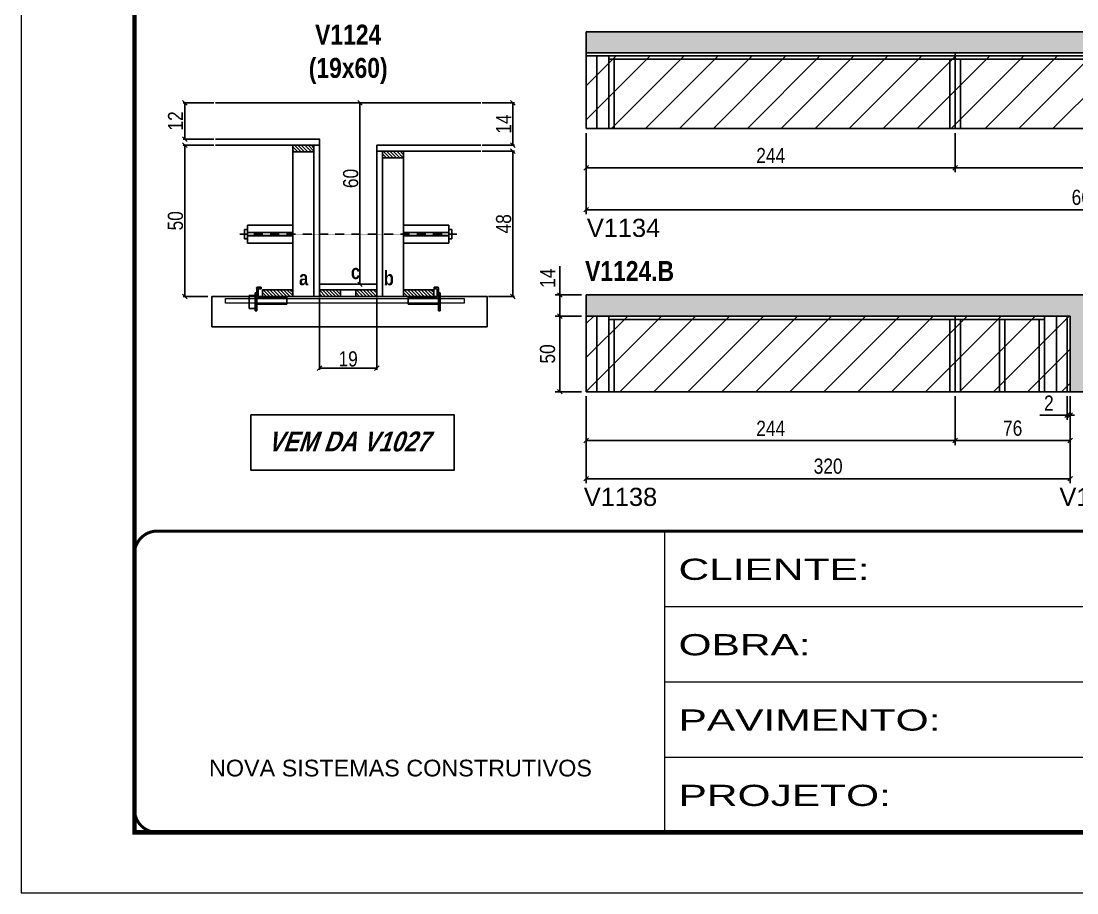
# Model space of a CAD drawing. Extents: x 3309 to 9563, y -2522 to 14608.
# Drawn here: x 8078 to 8776, y 8964 to 9540 of the extents above; entities that cross this region are included whole.
import ezdxf

# ---------------------------------------------------------------- set-up
doc = ezdxf.new("R2010")
doc.units = 0
for name, pattern in [('CONTINUO', [0]), ('DASHED', [0.75, 0.5, -0.25]), ('HIDDEN', [0.375, 0.25, -0.125])]:
    doc.linetypes.add(name, pattern=pattern)
for name, color, linetype in [('5', 5, 'Continuous'), ('barrote', 251, 'Continuous'), ('COTA', 241, 'Continuous'), ('detalhes', 4, 'Continuous'), ('NOMENCLATURA', 7, 'Continuous'), ('Painéis', 200, 'Continuous'), ('presilha', 1, 'Continuous'), ('SARR_2.2x10', 60, 'Continuous'), ('SARR_2.2x7', 40, 'Continuous'), ('SARR_3.5x7', 81, 'Continuous'), ('TENSOR', 3, 'Continuous')]:
    doc.layers.add(name, color=color, linetype=linetype)
for name, color, linetype, lineweight in [('CONCRETO', 251, 'Continuous', 25), ('Folhas', 255, 'Continuous', 9), ('Hachura', 251, 'Continuous', 9), ('SARRAFO DE PRESSAO', 251, 'DASHED', 9), ('SCO-___-LAJ', 2, 'Continuous', 0)]:
    doc.layers.add(name, color=color, linetype=linetype, lineweight=lineweight)
doc.styles.add('ARIAL', font='arial.ttf')
doc.styles.add('COTA TECNICA', font='techl___.ttf', dxfattribs={"height": 10})
doc.styles.add('COTA TECNICA 2X', font='techl___.ttf', dxfattribs={"height": 10})
doc.styles.get("Standard").update_dxf_attribs({"font": 'arial.ttf'})
doc.styles.add('TECNICA', font='techb___.ttf', dxfattribs={"height": 10})
doc.styles.add('Tecnologia', font='')
doc.styles.get('Tecnologia').set_extended_font_data('Forgotten Futurist')
doc.dimstyles.new('PAINEL', dxfattribs={"dimtxt": 10, "dimasz": 3, "dimexe": 3, "dimexo": 3, "dimgap": 3, "dimtad": 1, "dimdec": 1, "dimzin": 12, "dimdsep": 46, "dimtxsty": 'COTA TECNICA', "dimblk1": 'OBLIQUE', "dimblk2": 'OBLIQUE', "dimsah": 1, "dimcen": 0.9, "dimclrd": 4, "dimclre": 4, "dimclrt": 240, "dimadec": 1, "dimazin": 3, "dimtfac": 1, "dimtdec": 1, "dimtmove": 0, "dimatfit": 3, "dimfxl": 1, "dimtolj": 1, "dimtzin": 12, "dimarcsym": 0})
doc.dimstyles.new('SECAO', dxfattribs={"dimscale": 0.333333, "dimtxt": 5, "dimasz": 9, "dimexe": 3, "dimexo": 3, "dimgap": 3, "dimtad": 1, "dimdec": 1, "dimlfac": 0.5, "dimzin": 12, "dimdsep": 46, "dimtxsty": 'COTA TECNICA 2X', "dimblk1": 'OBLIQUE', "dimblk2": 'OBLIQUE', "dimsah": 1, "dimcen": 0.9, "dimclrd": 4, "dimclre": 4, "dimclrt": 240, "dimadec": 1, "dimazin": 3, "dimtfac": 1, "dimtdec": 1, "dimtmove": 0, "dimatfit": 3, "dimfxl": 1, "dimtolj": 1, "dimtzin": 12, "dimarcsym": 0})
pattern_1 = [(135, (41510.6346, -114154.2166), (-1.122532015, -1.122532015), [])]

# ---------------------------------------------------------------- blocks, each defined once
blk = doc.blocks.new('9999999999')
at = {"color": 30, "linetype": 'CONTINUO'}
for p, q in [((98564.56, 34230.21), (98564.56, 34429.45)), ((98564.56, 34379.64), (99583.98, 34379.64)), ((98564.56, 34329.83), (99487.98, 34329.83)), ((98564.56, 34280.02), (99487.98, 34280.02))]:
    blk.add_line(p, q, dxfattribs=at)
at = {"color": 30, "linetype": 'CONTINUO', "const_width": 2}
blk.add_lwpolyline([(99583.98, 34230.21), (99583.98, 34414.45, 0.414214), (99568.98, 34429.45), (98228.98, 34429.45, 0.414214), (98213.98, 34414.45), (98213.98, 34245.21, 0.414214), (98228.98, 34230.21), (99583.98, 34230.21)], format="xyb", dxfattribs=at)
at = {"layer": 'Folhas'}
blk.add_lwpolyline([(98138.98, 34190.21), (99623.98, 34190.21), (99623.98, 35240.21), (98138.98, 35240.21)], close=True, dxfattribs=at)
at = {"layer": 'Folhas', "color": 30, "const_width": 3}
blk.add_lwpolyline([(98213.98, 34230.21), (99583.98, 34230.21), (99583.98, 35200.21), (98213.98, 35200.21)], close=True, dxfattribs=at)
at = {"color": 7, "linetype": 'Continuous', "ltscale": 5, "style": 'ARIAL'}
blk.add_text('NOVA SISTEMAS CONSTRUTIVOS', height=11.0592, dxfattribs=at).set_placement((98263.19, 34267.21))
at = {"layer": 'Folhas', "color": 7, "style": 'Tecnologia', "width": 1.5}
for s, p in [('CLIENTE:', (98573.65, 34397.17)), ('OBRA:', (98573.65, 34347.31)), ('PAVIMENTO:', (98573.65, 34297.5)), ('PROJETO:', (98573.65, 34247.69))]:
    blk.add_text(s, height=14, dxfattribs=at).set_placement(p)
blk = doc.blocks.new('_Oblique')
at = {"color": 0, "linetype": 'ByBlock', "lineweight": -2}
blk.add_line((-0.5, -0.5), (0.5, 0.5), dxfattribs=at)
blk = doc.blocks.new('*D2967')
at = {"layer": 'COTA', "color": 4, "lineweight": -2, "transparency": 16777216}
for p, q in [((8275.1, 9356.95), (8275.1, 9309.48)), ((8313.1, 9356.95), (8313.1, 9309.48)), ((8313.1, 9310.48), (8275.1, 9310.48))]:
    blk.add_line(p, q, dxfattribs=at)
at = {"layer": 'Defpoints', "color": 0, "transparency": 16777216}
for p in [(8275.1, 9357.95), (8313.1, 9357.95), (8275.1, 9310.48)]:
    blk.add_point(p, dxfattribs=at)
at = {"layer": 'COTA', "color": 4, "lineweight": -2, "transparency": 16777216, "xscale": 3, "yscale": 3, "zscale": 3, "rotation": 180}
blk.add_blockref('_Oblique', (8275.1, 9310.48), dxfattribs=at)
at = {"layer": 'COTA', "color": 4, "lineweight": -2, "transparency": 16777216, "xscale": 3, "yscale": 3, "zscale": 3}
blk.add_blockref('_Oblique', (8313.1, 9310.48), dxfattribs=at)
at = {"layer": 'COTA', "color": 240, "transparency": 16777216, "insert": (8294.1, 9316.57), "char_height": 10, "attachment_point": 5, "style": 'COTA TECNICA 2X'}
blk.add_mtext('\\A1;19', dxfattribs=at)
blk = doc.blocks.new('PRESILHA METÁLICA 1')
at = {"layer": 'presilha'}
for p, q in [((12, 21), (8.6, 21)), ((12, 21), (12, 19.5)), ((0, 13), (6, 13)), ((0, 13), (0, 0)), ((6, 15.5), (7.5, 15.5)), ((6, -2.5), (6, 15.5)), ((6, 13), (6, 0)), ((7.5, 10.6), (7.5, 19.9)), ((7.5, 15.5), (7.5, -2.5)), ((9, 11.6), (9, 18.9)), ((12, 19.5), (9.6, 19.5)), ((37.5, 11), (9.6, 11)), ((37.5, 11), (37.5, 4.1)), ((6, 0), (0, 0)), ((37.5, 4.1), (7.5, 4.1)), ((7.5, -2.5), (6, -2.5))]:
    blk.add_line(p, q, dxfattribs=at)
for centre, radius, start, end in [((8.6, 19.9), 1.14, 90, 180), ((9.6, 18.9), 0.57, 90, 180), ((9.6, 11.6), 0.57, 180, 270)]:
    blk.add_arc(centre, radius, start, end, dxfattribs=at)
blk = doc.blocks.new('PRESILHA METÁLICA 2')
at = {"layer": 'presilha'}
for p, q in [((-5.2, 23.5), (-5.2, 22)), ((-5.2, 23.5), (-1.9, 23.5)), ((-5.2, 22), (-2.8, 22)), ((-2.2, 14.1), (-2.2, 21.4)), ((-0.8, 14.6), (-0.8, 22.4)), ((-30.8, 13.5), (-30.8, 6.6)), ((-30.8, 13.5), (-2.8, 13.5)), ((0.8, 18), (-0.8, 18)), ((-0.8, 18), (-0.8, 0)), ((0.8, 0), (0.8, 18)), ((-30.8, 6.6), (-0.8, 6.6)), ((-0.8, 0), (0.8, 0))]:
    blk.add_line(p, q, dxfattribs=at)
for centre, radius, start, end in [((-2.8, 21.4), 0.57, 0, 90), ((-1.9, 22.4), 1.14, 0, 90), ((-2.8, 14.1), 0.57, 270, 0)]:
    blk.add_arc(centre, radius, start, end, dxfattribs=at)
blk = doc.blocks.new('*D2968')
at = {"layer": 'COTA', "color": 4, "lineweight": -2, "transparency": 16777216}
for p, q in [((8205.4, 9457.95), (8185.05, 9457.95)), ((8186.05, 9457.95), (8186.05, 9357.95)), ((8201.28, 9357.95), (8185.05, 9357.95))]:
    blk.add_line(p, q, dxfattribs=at)
at = {"layer": 'Defpoints', "color": 0, "transparency": 16777216}
for p in [(8206.4, 9457.95), (8186.05, 9357.95), (8202.28, 9357.95)]:
    blk.add_point(p, dxfattribs=at)
at = {"layer": 'COTA', "color": 4, "lineweight": -2, "transparency": 16777216, "xscale": 3, "yscale": 3, "zscale": 3}
for p, rotation in [((8186.05, 9457.95), 90), ((8186.05, 9357.95), 270)]:
    blk.add_blockref('_Oblique', p, dxfattribs=dict(at, rotation=rotation))
at = {"layer": 'COTA', "color": 240, "transparency": 16777216, "insert": (8179.94, 9407.95), "char_height": 10, "attachment_point": 5, "rotation": 90, "style": 'COTA TECNICA 2X'}
blk.add_mtext('\\A1;50', dxfattribs=at)
blk = doc.blocks.new('*D2969')
at = {"layer": 'COTA', "color": 4, "lineweight": -2, "transparency": 16777216}
for p, q in [((8382.79, 9453.95), (8404.01, 9453.95)), ((8403.01, 9453.95), (8403.01, 9357.95)), ((8386.91, 9357.95), (8404.01, 9357.95))]:
    blk.add_line(p, q, dxfattribs=at)
at = {"layer": 'Defpoints', "color": 0, "transparency": 16777216}
for p in [(8381.79, 9453.95), (8385.91, 9357.95), (8403.01, 9357.95)]:
    blk.add_point(p, dxfattribs=at)
at = {"layer": 'COTA', "color": 4, "lineweight": -2, "transparency": 16777216, "xscale": 3, "yscale": 3, "zscale": 3}
for p, rotation in [((8403.01, 9453.95), 90), ((8403.01, 9357.95), 270)]:
    blk.add_blockref('_Oblique', p, dxfattribs=dict(at, rotation=rotation))
at = {"layer": 'COTA', "color": 240, "transparency": 16777216, "insert": (8396.92, 9405.95), "char_height": 10, "attachment_point": 5, "rotation": 90, "style": 'COTA TECNICA 2X'}
blk.add_mtext('\\A1;48', dxfattribs=at)
blk = doc.blocks.new('*D2970')
at = {"layer": 'COTA', "color": 4, "lineweight": -2, "transparency": 16777216}
for p, q in [((8312.1, 9485.95), (8300.92, 9485.95)), ((8301.92, 9365.95), (8301.92, 9485.95)), ((8312.1, 9365.95), (8300.92, 9365.95))]:
    blk.add_line(p, q, dxfattribs=at)
at = {"layer": 'Defpoints', "color": 0, "transparency": 16777216}
for p in [(8301.92, 9485.95), (8313.1, 9485.95), (8313.1, 9365.95)]:
    blk.add_point(p, dxfattribs=at)
at = {"layer": 'COTA', "color": 4, "lineweight": -2, "transparency": 16777216, "xscale": 3, "yscale": 3, "zscale": 3}
for p, rotation in [((8301.92, 9485.95), 90), ((8301.92, 9365.95), 270)]:
    blk.add_blockref('_Oblique', p, dxfattribs=dict(at, rotation=rotation))
at = {"layer": 'COTA', "color": 240, "transparency": 16777216, "insert": (8295.82, 9435.95), "char_height": 10, "attachment_point": 5, "rotation": 90, "style": 'COTA TECNICA 2X'}
blk.add_mtext('\\A1;60', dxfattribs=at)
blk = doc.blocks.new('*D2971')
at = {"layer": 'COTA', "color": 4, "lineweight": -2, "transparency": 16777216}
for p, q in [((8382.79, 9485.95), (8404.01, 9485.95)), ((8403.01, 9457.95), (8403.01, 9485.95)), ((8382.79, 9457.95), (8404.01, 9457.95))]:
    blk.add_line(p, q, dxfattribs=at)
at = {"layer": 'Defpoints', "color": 0, "transparency": 16777216}
for p in [(8381.79, 9485.95), (8403.01, 9485.95), (8381.79, 9457.95)]:
    blk.add_point(p, dxfattribs=at)
at = {"layer": 'COTA', "color": 4, "lineweight": -2, "transparency": 16777216, "xscale": 3, "yscale": 3, "zscale": 3}
for p, rotation in [((8403.01, 9485.95), 90), ((8403.01, 9457.95), 270)]:
    blk.add_blockref('_Oblique', p, dxfattribs=dict(at, rotation=rotation))
at = {"layer": 'COTA', "color": 240, "transparency": 16777216, "insert": (8396.94, 9471.95), "char_height": 10, "attachment_point": 5, "rotation": 90, "style": 'COTA TECNICA 2X'}
blk.add_mtext('\\A1;14', dxfattribs=at)
blk = doc.blocks.new('*D2987')
at = {"layer": 'COTA', "color": 4, "lineweight": -2, "transparency": 16777216}
for p, q in [((8205.4, 9485.95), (8185.05, 9485.95)), ((8186.05, 9461.95), (8186.05, 9485.95)), ((8205.4, 9461.95), (8185.05, 9461.95))]:
    blk.add_line(p, q, dxfattribs=at)
at = {"layer": 'Defpoints', "color": 0, "transparency": 16777216}
for p in [(8186.05, 9485.95), (8206.4, 9485.95), (8206.4, 9461.95)]:
    blk.add_point(p, dxfattribs=at)
at = {"layer": 'COTA', "color": 4, "lineweight": -2, "transparency": 16777216, "xscale": 3, "yscale": 3, "zscale": 3}
for p, rotation in [((8186.05, 9485.95), 90), ((8186.05, 9461.95), 270)]:
    blk.add_blockref('_Oblique', p, dxfattribs=dict(at, rotation=rotation))
at = {"layer": 'COTA', "color": 240, "transparency": 16777216, "insert": (8179.99, 9473.95), "char_height": 10, "attachment_point": 5, "rotation": 90, "style": 'COTA TECNICA 2X'}
blk.add_mtext('\\A1;12', dxfattribs=at)
blk = doc.blocks.new('*D2972')
at = {"layer": 'COTA', "color": 4, "linetype": 'ByBlock', "lineweight": -2, "transparency": 16777216}
for p, q in [((8451.49, 9465.94), (8451.49, 9440.02)), ((8695.49, 9465.94), (8695.49, 9440.02)), ((8695.49, 9443.02), (8451.49, 9443.02))]:
    blk.add_line(p, q, dxfattribs=at)
at = {"layer": 'Defpoints', "color": 0, "linetype": 'ByBlock', "transparency": 16777216}
for p in [(8451.49, 9468.94), (8695.49, 9468.94), (8451.49, 9443.02)]:
    blk.add_point(p, dxfattribs=at)
at = {"layer": 'COTA', "color": 4, "linetype": 'ByBlock', "lineweight": -2, "transparency": 16777216, "xscale": 3, "yscale": 3, "zscale": 3, "rotation": 180}
blk.add_blockref('_Oblique', (8451.49, 9443.02), dxfattribs=at)
at = {"layer": 'COTA', "color": 4, "linetype": 'ByBlock', "lineweight": -2, "transparency": 16777216, "xscale": 3, "yscale": 3, "zscale": 3}
blk.add_blockref('_Oblique', (8695.49, 9443.02), dxfattribs=at)
at = {"layer": 'COTA', "color": 240, "linetype": 'ByBlock', "transparency": 16777216, "insert": (8573.49, 9451.1), "char_height": 10, "attachment_point": 5, "style": 'COTA TECNICA'}
blk.add_mtext('\\A1;244', dxfattribs=at)
blk = doc.blocks.new('*D2976')
at = {"layer": 'COTA', "color": 4, "linetype": 'ByBlock', "lineweight": -2, "transparency": 16777216}
for p, q in [((8451.49, 9465.94), (8451.49, 9412.31)), ((9112.49, 9465.94), (9112.49, 9412.31)), ((9112.49, 9415.31), (8451.49, 9415.31))]:
    blk.add_line(p, q, dxfattribs=at)
at = {"layer": 'Defpoints', "color": 0, "linetype": 'ByBlock', "transparency": 16777216}
for p in [(8451.49, 9468.94), (9112.49, 9468.94), (8451.49, 9415.31)]:
    blk.add_point(p, dxfattribs=at)
at = {"layer": 'COTA', "color": 4, "linetype": 'ByBlock', "lineweight": -2, "transparency": 16777216, "xscale": 3, "yscale": 3, "zscale": 3, "rotation": 180}
blk.add_blockref('_Oblique', (8451.49, 9415.31), dxfattribs=at)
at = {"layer": 'COTA', "color": 4, "linetype": 'ByBlock', "lineweight": -2, "transparency": 16777216, "xscale": 3, "yscale": 3, "zscale": 3}
blk.add_blockref('_Oblique', (9112.49, 9415.31), dxfattribs=at)
at = {"layer": 'COTA', "color": 240, "linetype": 'ByBlock', "transparency": 16777216, "insert": (8781.99, 9423.42), "char_height": 10, "attachment_point": 5, "style": 'COTA TECNICA'}
blk.add_mtext('\\A1;661', dxfattribs=at)
blk = doc.blocks.new('*D2960')
at = {"layer": 'COTA', "color": 4, "lineweight": -2, "transparency": 16777216}
for p, q in [((8695.49, 9465.94), (8695.49, 9440.02)), ((8939.49, 9465.94), (8939.49, 9440.02)), ((8695.49, 9443.02), (8939.49, 9443.02))]:
    blk.add_line(p, q, dxfattribs=at)
at = {"layer": 'Defpoints', "color": 0, "transparency": 16777216}
for p in [(8695.49, 9468.94, 0), (8939.49, 9468.94, 0), (8939.49, 9443.02)]:
    blk.add_point(p, dxfattribs=at)
at = {"layer": 'COTA', "color": 4, "lineweight": -2, "transparency": 16777216, "xscale": 3, "yscale": 3, "zscale": 3, "rotation": 180}
blk.add_blockref('_Oblique', (8695.49, 9443.02), dxfattribs=at)
at = {"layer": 'COTA', "color": 4, "lineweight": -2, "transparency": 16777216, "xscale": 3, "yscale": 3, "zscale": 3}
blk.add_blockref('_Oblique', (8939.49, 9443.02), dxfattribs=at)
at = {"layer": 'COTA', "color": 240, "transparency": 16777216, "insert": (8817.49, 9451.1), "char_height": 10, "attachment_point": 5, "style": 'COTA TECNICA'}
blk.add_mtext('\\A1;244', dxfattribs=at)
blk = doc.blocks.new('*D2981')
at = {"layer": 'COTA', "color": 4, "linetype": 'ByBlock', "lineweight": -2, "transparency": 16777216}
for p, q in [((8451.49, 9291.93), (8451.49, 9234.43)), ((8771.45, 9291.93), (8771.45, 9234.43)), ((8771.45, 9237.43), (8451.49, 9237.43))]:
    blk.add_line(p, q, dxfattribs=at)
at = {"layer": 'Defpoints', "color": 0, "linetype": 'ByBlock', "transparency": 16777216}
for p in [(8451.49, 9294.93), (8771.45, 9294.93), (8451.49, 9237.43)]:
    blk.add_point(p, dxfattribs=at)
at = {"layer": 'COTA', "color": 4, "linetype": 'ByBlock', "lineweight": -2, "transparency": 16777216, "xscale": 3, "yscale": 3, "zscale": 3, "rotation": 180}
blk.add_blockref('_Oblique', (8451.49, 9237.43), dxfattribs=at)
at = {"layer": 'COTA', "color": 4, "linetype": 'ByBlock', "lineweight": -2, "transparency": 16777216, "xscale": 3, "yscale": 3, "zscale": 3}
blk.add_blockref('_Oblique', (8771.45, 9237.43), dxfattribs=at)
at = {"layer": 'COTA', "color": 240, "linetype": 'ByBlock', "transparency": 16777216, "insert": (8611.47, 9245.65), "char_height": 10, "attachment_point": 5, "style": 'COTA TECNICA'}
blk.add_mtext('\\A1;320', dxfattribs=at)
blk = doc.blocks.new('*D2982')
at = {"layer": 'COTA', "color": 4, "lineweight": -2, "transparency": 16777216}
for p, q in [((8451.49, 9291.93), (8451.49, 9259.68)), ((8695.49, 9291.93), (8695.49, 9259.68)), ((8451.49, 9262.68), (8695.49, 9262.68))]:
    blk.add_line(p, q, dxfattribs=at)
at = {"layer": 'Defpoints', "color": 0, "transparency": 16777216}
for p in [(8451.49, 9294.93), (8695.49, 9294.93), (8695.49, 9262.68)]:
    blk.add_point(p, dxfattribs=at)
at = {"layer": 'COTA', "color": 4, "lineweight": -2, "transparency": 16777216, "xscale": 3, "yscale": 3, "zscale": 3, "rotation": 180}
blk.add_blockref('_Oblique', (8451.49, 9262.68), dxfattribs=at)
at = {"layer": 'COTA', "color": 4, "lineweight": -2, "transparency": 16777216, "xscale": 3, "yscale": 3, "zscale": 3}
blk.add_blockref('_Oblique', (8695.49, 9262.68), dxfattribs=at)
at = {"layer": 'COTA', "color": 240, "transparency": 16777216, "insert": (8573.49, 9270.75), "char_height": 10, "attachment_point": 5, "style": 'COTA TECNICA'}
blk.add_mtext('\\A1;244', dxfattribs=at)
blk = doc.blocks.new('*D2983')
at = {"layer": 'COTA', "color": 4, "lineweight": -2, "transparency": 16777216}
for p, q in [((8695.49, 9291.93), (8695.49, 9259.68)), ((8771.45, 9291.93), (8771.45, 9259.68)), ((8695.49, 9262.68), (8771.45, 9262.68))]:
    blk.add_line(p, q, dxfattribs=at)
at = {"layer": 'Defpoints', "color": 0, "transparency": 16777216}
for p in [(8695.49, 9294.93), (8771.45, 9294.93), (8771.45, 9262.68)]:
    blk.add_point(p, dxfattribs=at)
at = {"layer": 'COTA', "color": 4, "lineweight": -2, "transparency": 16777216, "xscale": 3, "yscale": 3, "zscale": 3, "rotation": 180}
blk.add_blockref('_Oblique', (8695.49, 9262.68), dxfattribs=at)
at = {"layer": 'COTA', "color": 4, "lineweight": -2, "transparency": 16777216, "xscale": 3, "yscale": 3, "zscale": 3}
blk.add_blockref('_Oblique', (8771.45, 9262.68), dxfattribs=at)
at = {"layer": 'COTA', "color": 240, "transparency": 16777216, "insert": (8733.47, 9270.78), "char_height": 10, "attachment_point": 5, "style": 'COTA TECNICA'}
blk.add_mtext('\\A1;76', dxfattribs=at)
blk = doc.blocks.new('*D2974')
at = {"layer": 'COTA', "color": 4, "lineweight": -2, "transparency": 16777216}
for p, q in [((8448.49, 9344.93), (8431.06, 9344.93)), ((8434.06, 9294.93), (8434.06, 9344.93)), ((8448.49, 9294.93), (8431.06, 9294.93))]:
    blk.add_line(p, q, dxfattribs=at)
at = {"layer": 'Defpoints', "color": 0, "transparency": 16777216}
for p in [(8434.06, 9344.93), (8451.49, 9344.93, 0), (8451.49, 9294.93, 0)]:
    blk.add_point(p, dxfattribs=at)
at = {"layer": 'COTA', "color": 4, "lineweight": -2, "transparency": 16777216, "xscale": 3, "yscale": 3, "zscale": 3}
for p, rotation in [((8434.06, 9344.93), 90), ((8434.06, 9294.93), 270)]:
    blk.add_blockref('_Oblique', p, dxfattribs=dict(at, rotation=rotation))
at = {"layer": 'COTA', "color": 240, "transparency": 16777216, "insert": (8425.95, 9319.93), "char_height": 10, "attachment_point": 5, "rotation": 90, "style": 'COTA TECNICA'}
blk.add_mtext('\\A1;50', dxfattribs=at)
blk = doc.blocks.new('*D2975')
at = {"layer": 'COTA', "color": 4, "lineweight": -2, "transparency": 16777216}
for p, q in [((8434.06, 9358.93), (8434.06, 9378.05)), ((8448.49, 9358.93), (8431.06, 9358.93)), ((8434.06, 9344.93), (8434.06, 9358.93)), ((8448.49, 9344.93), (8431.06, 9344.93))]:
    blk.add_line(p, q, dxfattribs=at)
at = {"layer": 'Defpoints', "color": 0, "transparency": 16777216}
for p in [(8434.06, 9358.93), (8451.49, 9358.93, 0), (8451.49, 9344.93, 0)]:
    blk.add_point(p, dxfattribs=at)
at = {"layer": 'COTA', "color": 4, "lineweight": -2, "transparency": 16777216, "xscale": 3, "yscale": 3, "zscale": 3}
for p, rotation in [((8434.06, 9358.93), 90), ((8434.06, 9344.93), 270)]:
    blk.add_blockref('_Oblique', p, dxfattribs=dict(at, rotation=rotation))
at = {"layer": 'COTA', "color": 240, "transparency": 16777216, "insert": (8425.99, 9369.99), "char_height": 10, "attachment_point": 5, "rotation": 90, "style": 'COTA TECNICA'}
blk.add_mtext('\\A1;14', dxfattribs=at)
blk = doc.blocks.new('*D2988')
at = {"layer": 'COTA', "color": 4, "lineweight": -2, "transparency": 16777216}
for p, q in [((8769.45, 9291.93), (8769.45, 9276.44)), ((8771.45, 9291.93), (8771.45, 9276.44)), ((8769.45, 9279.44), (8751.34, 9279.44)), ((8771.45, 9279.44), (8769.45, 9279.44)), ((8771.45, 9279.44), (8774.45, 9279.44))]:
    blk.add_line(p, q, dxfattribs=at)
at = {"layer": 'Defpoints', "color": 0, "transparency": 16777216}
for p in [(8769.45, 9294.93, 0), (8771.45, 9294.93, 0), (8769.45, 9279.44)]:
    blk.add_point(p, dxfattribs=at)
at = {"layer": 'COTA', "color": 4, "lineweight": -2, "transparency": 16777216, "xscale": 3, "yscale": 3, "zscale": 3}
blk.add_blockref('_Oblique', (8769.45, 9279.44), dxfattribs=at)
at = {"layer": 'COTA', "color": 4, "lineweight": -2, "transparency": 16777216, "xscale": 3, "yscale": 3, "zscale": 3, "rotation": 180}
blk.add_blockref('_Oblique', (8771.45, 9279.44), dxfattribs=at)
at = {"layer": 'COTA', "color": 240, "transparency": 16777216, "insert": (8757.4, 9287.44), "char_height": 10, "attachment_point": 5, "style": 'COTA TECNICA'}
blk.add_mtext('\\A1;2', dxfattribs=at)

msp = doc.modelspace()

# ---------------------------------------------------------------- hatches: boundary and pattern name
at = {"layer": 'COTA'}
h = msp.add_hatch(dxfattribs=at)
h.set_pattern_fill('AR-CONC', color=256, scale=0.03)
h.set_pattern_definition([(50, (0, -391.234), (5.46554, -0.4781726), [0.5715, -6.2865]), (355, (0, -391.234), (-1.0573026, 5.7317054), [0.4572, -5.0292175]), (100.451445, (0.4555, -391.274), (4.4082374, 5.2535326), [0.4857003, -5.3427073]), (46.1842, (0, -389.71), (8.1323712, -1.26127), [0.85725, -9.42975]), (96.63556, (0.678, -389.815), (7.122124, 7.4227837), [0.7285507, -8.014068]), (351.18415, (0, -389.71), (7.122124, 7.4227837), [0.685799, -7.543792]), (21, (0.762, -390.091), (4.5484317, -3.067956), [0.5715, -6.2865]), (326, (0.762, -390.091), (1.8540609, 5.525639), [0.4572, -5.0292]), (71.451445, (1.141, -390.347), (6.4024926, 2.457683), [0.4857003, -5.3426981]), (37.5, (0, -391.2342), (0.0926581, 2.53665117), [0, -4.96824, 0, -5.1054, 0, -5.04825]), (7.5, (0, -391.2342), (2.0045899, 3.00541724), [0, -2.91084, 0, -4.85394, 0, -1.92405]), (327.5, (-1.6993, -391.2342), (4.06771786, -0.17186232), [0, -1.905, 0, -5.9436, 0, -7.8867]), (317.5, (-2.4613, -391.234), (4.4438754, 0.7627947), [0, -2.4765, 0, -3.94716, 0, -5.6007])])
h.paths.add_polyline_path([(9142.49, 9518.94), (9432.99, 9518.94), (9432.99, 9532.94), (8451.49, 9532.94), (8451.49, 9518.94), (9112.49, 9518.94), (9112.49, 9468.94), (9142.49, 9468.94)])
h = msp.add_hatch(dxfattribs=at)
h.set_pattern_fill('AR-CONC', color=256, scale=0.03)
h.set_pattern_definition([(50, (4, -378.5546), (5.46554, -0.4781726), [0.5715, -6.2865]), (355, (4, -378.5546), (-1.0573026, 5.7317054), [0.4572, -5.0292175]), (100.451445, (4.4555, -378.5945), (4.4082374, 5.2535326), [0.4857003, -5.3427073]), (46.1842, (4, -377.0306), (8.1323712, -1.26127), [0.85725, -9.42975]), (96.63556, (4.678, -377.136), (7.122124, 7.4227837), [0.7285507, -8.014068]), (351.18415, (4, -377.031), (7.122124, 7.4227837), [0.685799, -7.543792]), (21, (4.762, -377.4116), (4.5484317, -3.067956), [0.5715, -6.2865]), (326, (4.762, -377.4116), (1.8540609, 5.525639), [0.4572, -5.0292]), (71.451445, (5.141, -377.6673), (6.4024926, 2.457683), [0.4857003, -5.3426981]), (37.5, (4, -378.5546), (0.0926581, 2.53665117), [0, -4.96824, 0, -5.1054, 0, -5.04825]), (7.5, (4, -378.5546), (2.0045899, 3.00541724), [0, -2.91084, 0, -4.85394, 0, -1.92405]), (327.5, (2.3007, -378.5546), (4.06771786, -0.17186232), [0, -1.905, 0, -5.9436, 0, -7.8867]), (317.5, (1.5387, -378.5546), (4.4438754, 0.7627947), [0, -2.4765, 0, -3.94716, 0, -5.6007])])
h.paths.add_polyline_path([(8801.45, 9342.93), (9461.45, 9342.93), (9461.45, 9358.93), (8451.49, 9358.93), (8451.49, 9344.93), (8771.45, 9344.93), (8771.45, 9294.93), (8801.45, 9294.93)])
at = {"layer": 'Hachura', "linetype": 'ByBlock'}
h = msp.add_hatch(dxfattribs=at)
h.set_pattern_fill('ANSI31', color=256, scale=5)
h.set_pattern_definition([(45, (0, -391.234), (-11.22532, 11.22532), [])])
h.paths.add_polyline_path([(8695.49, 9516.94), (8451.49, 9516.94), (8451.49, 9468.94), (8695.49, 9468.94)])
h.paths.add_polyline_path([(8695.49, 9516.94), (8695.49, 9468.94), (8939.49, 9468.94), (8939.49, 9516.94)])
h.paths.add_polyline_path([(9112.49, 9468.94), (9112.49, 9516.94), (8939.49, 9516.94), (8939.49, 9468.94)])
h.paths.add_polyline_path([(8695.49, 9294.93), (8695.49, 9344.93), (8451.49, 9344.93), (8451.49, 9294.93)])
h.paths.add_polyline_path([(8771.45, 9344.93), (8695.49, 9344.93), (8695.49, 9294.93), (8771.45, 9294.93)])
h.paths.add_polyline_path([(9217.45, 9294.93), (9217.45, 9342.93), (8973.45, 9342.93), (8973.45, 9294.93)])
h.paths.add_polyline_path([(9461.45, 9294.93), (9461.45, 9342.93), (9217.45, 9342.93), (9217.45, 9294.93)])
at = {"layer": 'SARR_2.2x10'}
h = msp.add_hatch(dxfattribs=at)
h.set_pattern_fill('ANSI31', color=256, scale=0.5, angle=90)
h.set_pattern_definition([(135, (41431.0346, -114154.2166), (-1.122532015, -1.122532015), [])])
h.paths.add_polyline_path([(8237.5, 9362.35), (8237.5, 9357.95), (8257.5, 9357.95), (8257.5, 9362.35)])
h = msp.add_hatch(dxfattribs=at)
h.set_pattern_fill('ANSI31', color=256, scale=0.5, angle=90)
h.set_pattern_definition([(135, (41524.2346, -114154.2166), (-1.122532015, -1.122532015), [])])
h.paths.add_polyline_path([(8330.7, 9362.35), (8330.7, 9357.95), (8350.7, 9357.95), (8350.7, 9362.35)])
at = {"layer": 'SARR_2.2x7'}
h = msp.add_hatch(dxfattribs=at)
h.set_pattern_fill('ANSI31', color=256, scale=0.5, angle=90)
h.set_pattern_definition([(135, (41445.0346, -114058.6166), (-1.122532015, -1.122532015), [])])
h.paths.add_polyline_path([(8271.5, 9457.95), (8271.5, 9453.55), (8257.5, 9453.55), (8257.5, 9457.95)])
h = msp.add_hatch(dxfattribs=at)
h.set_pattern_fill('ANSI31', color=256, scale=0.5, angle=90)
h.set_pattern_definition([(135, (41425.0346, -114062.6166), (-1.122532015, -1.122532015), [])])
h.paths.add_polyline_path([(8316.7, 9453.95), (8316.7, 9449.55), (8330.7, 9449.55), (8330.7, 9453.95)])
h = msp.add_hatch(dxfattribs=at)
h.set_pattern_fill('ANSI31', color=256, scale=0.5, angle=90)
h.set_pattern_definition(pattern_1)
h.paths.add_polyline_path([(8289.1, 9357.95), (8289.1, 9362.35), (8275.1, 9362.35), (8275.1, 9357.95)])
h = msp.add_hatch(dxfattribs=at)
h.set_pattern_fill('ANSI31', color=256, scale=0.5, angle=90)
h.set_pattern_definition(pattern_1)
h.paths.add_polyline_path([(8299.1, 9362.35), (8299.1, 9357.95), (8313.1, 9357.95), (8313.1, 9362.35)])

# ---------------------------------------------------------------- linework, layer by layer
at = {"ltscale": 3}
for p, q in [((8227.5, 9405.12), (8227.5, 9393.12)), ((8227.5, 9405.12), (8257.5, 9405.12)), ((8360.7, 9405.12), (8330.7, 9405.12)), ((8360.7, 9405.12), (8360.7, 9393.12)), ((8225.5, 9402.12), (8225.5, 9396.12)), ((8227.5, 9402.12), (8225.5, 9402.12)), ((8227.5, 9396.12), (8225.5, 9396.12)), ((8257.5, 9400.12), (8227.5, 9400.12)), ((8257.5, 9398.12), (8227.5, 9398.12)), ((8330.7, 9400.12), (8360.7, 9400.12)), ((8330.7, 9398.12), (8360.7, 9398.12)), ((8362.7, 9402.12), (8360.7, 9402.12)), ((8360.7, 9396.12), (8362.7, 9396.12)), ((8362.7, 9402.12), (8362.7, 9396.12)), ((8227.5, 9393.12), (8257.5, 9393.12)), ((8360.7, 9393.12), (8330.7, 9393.12))]:
    msp.add_line(p, q, dxfattribs=at)
at = {"layer": 'barrote'}
msp.add_lwpolyline([(8204.04, 9337.95), (8385.96, 9337.95), (8385.96, 9357.95), (8204.04, 9357.95)], close=True, dxfattribs=at)
at = {"layer": 'CONCRETO', "linetype": 'Continuous'}
msp.add_line((8381.79, 9485.95), (8206.4, 9485.95), dxfattribs=at)
at = {"layer": 'COTA'}
for p, q in [((8451.49, 9518.94, 0), (8451.49, 9532.94, 0)), ((8451.49, 9532.94, 0), (9432.99, 9532.94, 0)), ((9461.45, 9358.93, 0), (8451.49, 9358.93, 0)), ((8451.49, 9358.93, 0), (8451.49, 9344.93, 0)), ((8771.45, 9294.93, 0), (8801.45, 9294.93, 0))]:
    msp.add_line(p, q, dxfattribs=at)
at = {"layer": 'detalhes', "color": 250}
msp.add_line((8204.04, 9337.95), (8204.04, 9357.95), dxfattribs=at)
at = {"layer": 'NOMENCLATURA', "elevation": 0}
msp.add_lwpolyline([(8229.66, 9279.59), (8364.2, 9279.59), (8364.2, 9243.13), (8229.66, 9243.13)], close=True, dxfattribs=at)
at = {"layer": 'Painéis', "linetype": 'ByBlock'}
for p, q in [((9112.49, 9518.94, 0), (8451.49, 9518.94, 0)), ((8451.49, 9468.94, 0), (8451.49, 9518.94, 0)), ((8695.49, 9468.94, 0), (8695.49, 9518.94, 0)), ((9112.49, 9468.94, 0), (8451.49, 9468.94, 0)), ((8771.45, 9344.93, 0), (8451.49, 9344.93, 0)), ((8451.49, 9294.93, 0), (8451.49, 9344.93, 0)), ((8695.49, 9294.93, 0), (8695.49, 9344.93, 0)), ((8769.45, 9294.93, 0), (8769.45, 9344.93, 0)), ((8771.45, 9294.93, 0), (8771.45, 9344.93, 0)), ((8771.45, 9294.93, 0), (8451.49, 9294.93, 0))]:
    msp.add_line(p, q, dxfattribs=at)
at = {"layer": 'Painéis', "linetype": 'ByBlock', "elevation": 0}
msp.add_lwpolyline([(8451.49, 9516.94), (9112.49, 9516.94), (9112.49, 9518.94), (8451.49, 9518.94)], close=True, dxfattribs=at)
at = {"layer": 'Painéis', "linetype": 'Continuous', "elevation": 0}
for points in [[(8206.4, 9457.95), (8275.1, 9457.95), (8275.1, 9461.95), (8206.4, 9461.95)], [(8381.79, 9453.95), (8313.1, 9453.95), (8313.1, 9457.95), (8381.79, 9457.95)]]:
    msp.add_lwpolyline(points, dxfattribs=at)
at = {"layer": 'Painéis', "linetype": 'Continuous'}
for points in [[(8271.5, 9357.95), (8271.5, 9457.95), (8275.1, 9457.95), (8275.1, 9357.95)], [(8316.7, 9357.95), (8316.7, 9453.95), (8313.1, 9453.95), (8313.1, 9357.95)], [(8313.1, 9365.95), (8275.1, 9365.95), (8275.1, 9362.35), (8313.1, 9362.35)]]:
    msp.add_lwpolyline(points, close=True, dxfattribs=at)
at = {"layer": 'SARR_2.2x10'}
for points in [[(8237.5, 9362.35), (8257.5, 9362.35), (8257.5, 9357.95), (8237.5, 9357.95)], [(8330.7, 9362.35), (8350.7, 9362.35), (8350.7, 9357.95), (8330.7, 9357.95)]]:
    msp.add_lwpolyline(points, close=True, dxfattribs=at)
at = {"layer": 'SARR_2.2x7', "linetype": 'Continuous'}
for p, q in [((8458.49, 9468.94, 0), (8458.49, 9516.94, 0)), ((8695.49, 9514.74, 0), (8466.49, 9514.74, 0)), ((8939.49, 9514.74, 0), (8695.49, 9514.74, 0)), ((8458.49, 9294.93, 0), (8458.49, 9344.93, 0)), ((8695.49, 9342.73, 0), (8466.49, 9342.73, 0)), ((8754.45, 9342.73, 0), (8695.49, 9342.73, 0)), ((8762.45, 9294.93, 0), (8762.45, 9344.93, 0))]:
    msp.add_line(p, q, dxfattribs=at)
at = {"layer": 'SARR_2.2x7', "elevation": 0}
for points in [[(8257.5, 9457.95), (8271.5, 9457.95), (8271.5, 9453.55), (8257.5, 9453.55)], [(8330.7, 9453.95), (8316.7, 9453.95), (8316.7, 9449.55), (8330.7, 9449.55)]]:
    msp.add_lwpolyline(points, close=True, dxfattribs=at)
at = {"layer": 'SARR_2.2x7'}
for points in [[(8275.1, 9362.35), (8289.1, 9362.35), (8289.1, 9357.95), (8275.1, 9357.95)], [(8313.1, 9362.35), (8299.1, 9362.35), (8299.1, 9357.95), (8313.1, 9357.95)]]:
    msp.add_lwpolyline(points, close=True, dxfattribs=at)
at = {"layer": 'SARR_3.5x7'}
for p, q in [((8466.49, 9516.94, 0), (8466.49, 9468.94, 0)), ((8469.99, 9514.74, 0), (8469.99, 9468.94, 0)), ((8691.99, 9514.74, 0), (8691.99, 9468.94, 0)), ((8698.99, 9514.74, 0), (8698.99, 9468.94, 0)), ((8466.49, 9344.93, 0), (8466.49, 9294.93, 0)), ((8469.99, 9342.73, 0), (8469.99, 9294.93, 0)), ((8691.99, 9342.73, 0), (8691.99, 9294.93, 0)), ((8698.99, 9342.73, 0), (8698.99, 9294.93, 0)), ((8724.77, 9342.73, 0), (8724.77, 9294.93, 0)), ((8728.27, 9342.73, 0), (8728.27, 9294.93, 0)), ((8750.95, 9342.73, 0), (8750.95, 9294.93, 0)), ((8754.45, 9344.93, 0), (8754.45, 9294.93, 0))]:
    msp.add_line(p, q, dxfattribs=at)
for points in [[(8271.5, 9453.55), (8257.5, 9453.55), (8257.5, 9357.95), (8271.5, 9357.95)], [(8316.7, 9449.55), (8330.7, 9449.55), (8330.7, 9357.95), (8316.7, 9357.95)]]:
    msp.add_lwpolyline(points, close=True, dxfattribs=at)
at = {"layer": 'SCO-___-LAJ', "color": 1}
msp.add_lwpolyline([(8213.04, 9356.62), (8370.88, 9356.62), (8370.88, 9353.42), (8213.04, 9353.42)], close=True, dxfattribs=at)
at = {"layer": 'TENSOR', "linetype": 'HIDDEN', "ltscale": 0.5}
msp.add_line((8222.5, 9399.12), (8366, 9399.12), dxfattribs=at)

# ---------------------------------------------------------------- block references
at = {"layer": 'presilha', "xscale": 0.6666666666666666, "yscale": 0.6666666666666666, "zscale": 0.6666666666666666}
for name, p in [('PRESILHA METÁLICA 1', (8228.63, 9349.99)), ('PRESILHA METÁLICA 2', (8354.37, 9348.32))]:
    msp.add_blockref(name, p, dxfattribs=at)
at = {"layer": 'SARRAFO DE PRESSAO', "color": 6, "linetype": 'ByBlock'}
msp.add_blockref('9999999999', (-90061.11, -25226.65), dxfattribs=at)

# ---------------------------------------------------------------- texts
at = {"layer": '5', "linetype": 'Continuous'}
for s, rotation, p in [('V1134', 0.00004, (8451.94, 9397.3, 0)), ('V1138', 359.99996, (8449.94, 9219.42, 0)), ('V1137', 359.99996, (8764.42, 9219.42, 0))]:
    msp.add_text(s, height=12, rotation=rotation, dxfattribs=at).set_placement(p)
at = {"layer": 'detalhes', "style": 'TECNICA'}
for s, p in [('c', (8295.92, 9369.42)), ('b', (8317.6, 9365.3)), ('a', (8261.62, 9365.31))]:
    msp.add_text(s, height=9.6, dxfattribs=at).set_placement(p)
at = {"layer": 'NOMENCLATURA', "style": 'TECNICA'}
msp.add_text('V1124.B', height=13.2, dxfattribs=at).set_placement((8450.77, 9368.12, 0))
at = {"layer": 'NOMENCLATURA', "insert": (8294.13, 9537.65), "char_height": 13.2, "attachment_point": 2, "style": 'TECNICA'}
msp.add_mtext_dynamic_manual_height_columns('V1124\\P(19x60)', width=300.2766, gutter_width=1, heights=[0], dxfattribs=at)
at = {"layer": 'NOMENCLATURA', "insert": (8294.1, 9268.63), "char_height": 13.2, "width": 300.2766, "attachment_point": 2, "style": 'TECNICA'}
msp.add_mtext('{\\Q19;VEM DA V1027}', dxfattribs=at)

# ---------------------------------------------------------------- dimensions: what is measured, and where the dimension line sits
at = {"layer": 'COTA'}
for base, p1, p2, dimstyle, picture, middle in [((8186.05, 9485.95), (8206.4, 9461.95), (8206.4, 9485.95), 'SECAO', '*D2987', (8179.99, 9473.95)), ((8403.01, 9485.95), (8381.79, 9457.95), (8381.79, 9485.95), 'SECAO', '*D2971', (8396.94, 9471.95)), ((8186.05, 9357.95, 0), (8206.4, 9457.95), (8202.28, 9357.95, 0), 'SECAO', '*D2968', (8179.94, 9407.95, 0)), ((8403.01, 9357.95, 0), (8381.79, 9453.95), (8385.91, 9357.95, 0), 'SECAO', '*D2969', (8396.92, 9405.95, 0)), ((8434.06, 9358.93), (8451.49, 9344.93, 0), (8451.49, 9358.93, 0), 'PAINEL', '*D2975', (8425.99, 9369.99)), ((8434.06, 9344.93), (8451.49, 9294.93, 0), (8451.49, 9344.93, 0), 'PAINEL', '*D2974', (8425.95, 9319.93))]:
    dim = msp.add_linear_dim(base=base, p1=p1, p2=p2, angle=90, dimstyle=dimstyle, dxfattribs=at)
    dim.commit()
    dim.dimension.update_dxf_attribs({"geometry": picture, "text_midpoint": middle})
for base, p1, p2, angle, picture, middle in [((8301.92, 9485.95), (8313.1, 9365.95), (8313.1, 9485.95), 90, '*D2970', (8301.92, 9435.95)), ((8275.1, 9310.48), (8313.1, 9357.95), (8275.1, 9357.95), 180, '*D2967', (8294.1, 9310.48))]:
    dim = msp.add_linear_dim(base=base, p1=p1, p2=p2, angle=angle, dimstyle='SECAO', dxfattribs=at)
    dim.commit()
    dim.dimension.update_dxf_attribs({"geometry": picture, "text_midpoint": middle, "dimtype": 160})
at = {"layer": 'COTA', "linetype": 'ByBlock'}
dim = msp.add_linear_dim(base=(8451.49, 9443.02, 0), p1=(8695.49, 9468.94, 0), p2=(8451.49, 9468.94, 0), angle=180, dimstyle='PAINEL', override={"dimtmove": 1}, dxfattribs=at)
dim.commit()
dim.dimension.update_dxf_attribs({"geometry": '*D2972', "text_midpoint": (8573.49, 9451.1, 0)})
for base, p1, p2, picture, middle in [((8451.49, 9415.31, 0), (9112.49, 9468.94, 0), (8451.49, 9468.94, 0), '*D2976', (8781.99, 9423.42, 0)), ((8451.49, 9237.43, 0), (8771.45, 9294.93, 0), (8451.49, 9294.93, 0), '*D2981', (8611.47, 9245.65, 0))]:
    dim = msp.add_linear_dim(base=base, p1=p1, p2=p2, angle=180, dimstyle='PAINEL', dxfattribs=at)
    dim.commit()
    dim.dimension.update_dxf_attribs({"geometry": picture, "text_midpoint": middle})
at = {"layer": 'COTA'}
for base, p1, p2, picture, middle in [((8939.49, 9443.02), (8695.49, 9468.94, 0), (8939.49, 9468.94, 0), '*D2960', (8817.49, 9451.1)), ((8695.49, 9262.68, 0), (8451.49, 9294.93, 0), (8695.49, 9294.93, 0), '*D2982', (8573.49, 9270.75, 0)), ((8769.45, 9279.44), (8771.45, 9294.93, 0), (8769.45, 9294.93, 0), '*D2988', (8757.4, 9287.44))]:
    dim = msp.add_linear_dim(base=base, p1=p1, p2=p2, dimstyle='PAINEL', dxfattribs=at)
    dim.commit()
    dim.dimension.update_dxf_attribs({"geometry": picture, "text_midpoint": middle})
dim = msp.add_linear_dim(base=(8771.45, 9262.68, 0), p1=(8695.49, 9294.93, 0), p2=(8771.45, 9294.93, 0), dimstyle='PAINEL', override={"dimtmove": 1}, dxfattribs=at)
dim.commit()
dim.dimension.update_dxf_attribs({"geometry": '*D2983', "text_midpoint": (8733.47, 9270.78, 0)})

doc.saveas('drawing.dxf')
